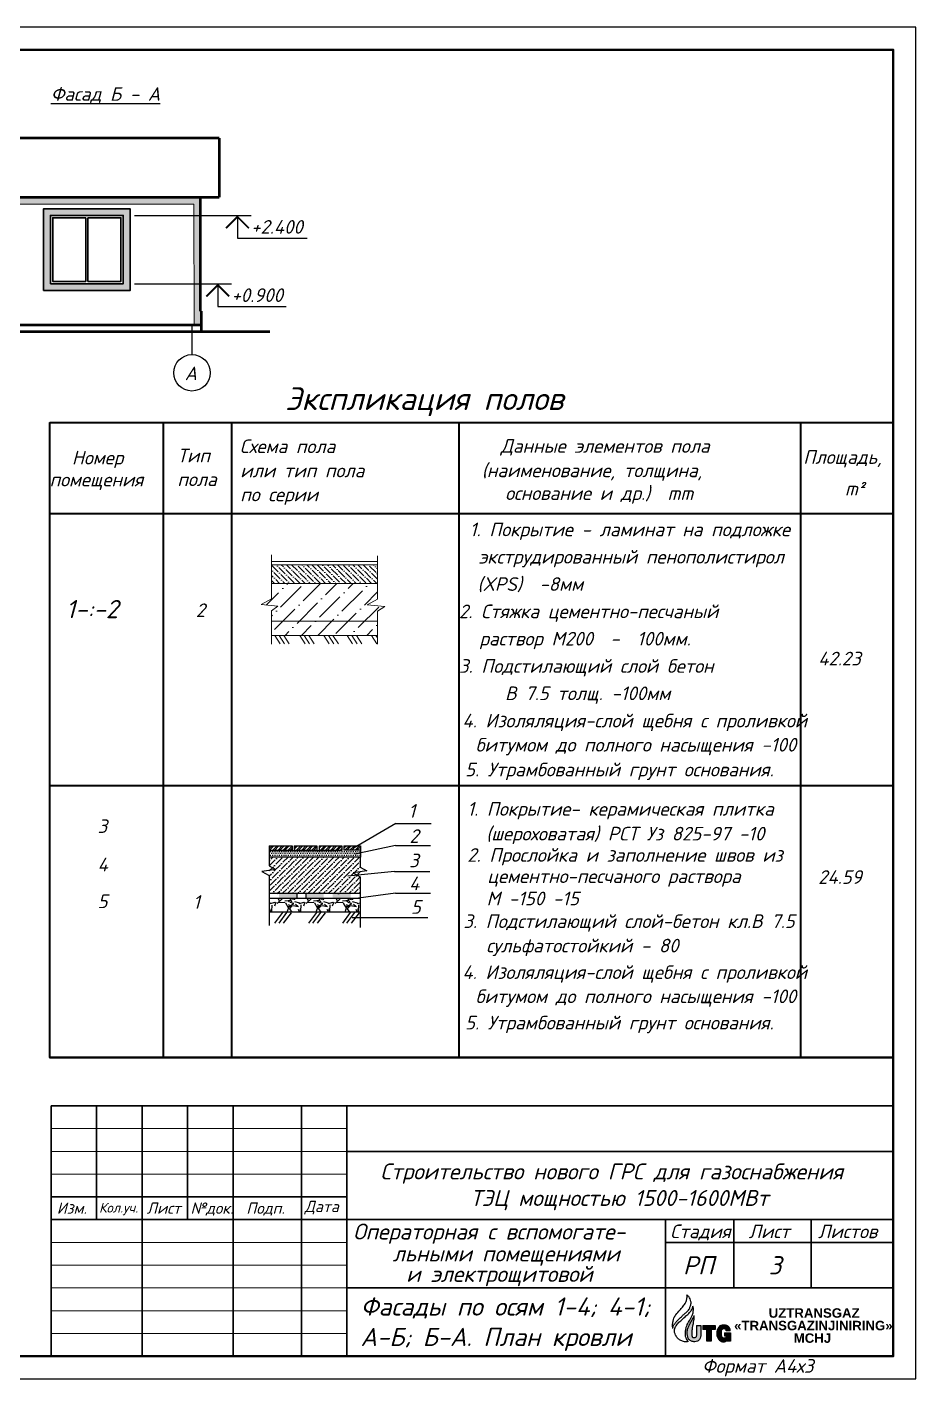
# Model space of a CAD drawing. Extents: x 108150 to 142535, y -18867 to -9422.
# Drawn here: x 135006.1 to 135201.3, y -16848.3 to -16551.3 of the extents above; entities that cross this region are included whole.
import ezdxf
from ezdxf.enums import TextEntityAlignment as Align

# ---------------------------------------------------------------- set-up
doc = ezdxf.new("R2010")
doc.units = 0
doc.header["$MEASUREMENT"] = 0
doc.layers.add('12321', color=7, linetype='Continuous')
doc.layers.add('PDF2_Text', color=5, linetype='Continuous')
for name, color, linetype, lineweight in [('SNOVNOY', 3, 'Continuous', 70), ('Выносные', 8, 'Continuous', 15), ('осн', 3, 'Continuous', 70), ('Размер', 8, 'Continuous', 30), ('Текст', 2, 'Continuous', 15)]:
    doc.layers.add(name, color=color, linetype=linetype, lineweight=lineweight)
doc.styles.add('PDF Arial', font='arial.ttf')
doc.styles.add('ГОСТ -3', font='isocpeui.ttf', dxfattribs={"height": 3})
doc.styles.add('ГОСТ2.5', font='isocpeur.ttf', dxfattribs={"oblique": 15, "height": 2.5})

msp = doc.modelspace()

# ---------------------------------------------------------------- hatches: boundary and pattern name
at = {"lineweight": 13}
h = msp.add_hatch(dxfattribs=at)
h.set_pattern_fill('ANSI36', scale=0.25, angle=90, style=0)
h.set_pattern_definition([(135, (132799.0811, -19110.0225), (-1.54348152, 0.4209495), [1.984375, -0.396875, 0, -0.396875])])
h.paths.add_polyline_path([(135083.0601, -16669.4594), (135059.7754, -16669.4594), (135059.7754, -16673.5893), (135083.0601, -16673.5893)])
h = msp.add_hatch(dxfattribs=at)
h.set_pattern_fill('ANSI36', scale=0.8, style=0)
h.set_pattern_definition([(45, (130960.5023, -19882.0147), (1.3470384, 4.9391409), [6.35, -1.27, 0, -1.27])])
h.paths.add_polyline_path([(135083.0601, -16673.5893), (135059.7754, -16673.5893), (135059.7754, -16676.973), (135057.4822, -16678.207), (135061.1866, -16678.5596), (135059.7754, -16679.6174), (135059.7754, -16684.9694), (135083.0601, -16684.9694), (135083.0601, -16679.6764), (135084.6477, -16678.6187), (135080.7669, -16678.2661), (135083.0601, -16677.032)])
at = {"linetype": 'Continuous', "lineweight": 25}
h = msp.add_hatch(dxfattribs=at)
h.set_pattern_fill('STEEL', scale=0.25, style=0)
h.set_pattern_definition([(45, (133217.4053, -17600.8593), (-0.561266, 0.561266), []), (45, (133217.4053, -17600.4624), (-0.561266, 0.561266), [])])
h.paths.add_polyline_path([(135064.2807, -16732.2093), (135064.2807, -16731.2093), (135059.2807, -16731.2093), (135059.2807, -16732.2093)])
h = msp.add_hatch(dxfattribs=at)
h.set_pattern_fill('DOTS', scale=0.25, style=0)
h.set_pattern_definition([(0, (133024.7898, -17514.3022), (0.1984375, 0.396875), [0, -0.396875])])
h.paths.add_polyline_path([(135079.3217, -16732.2093), (135074.3217, -16732.2093), (135071.2807, -16732.2093), (135071.0671, -16732.2093), (135066.2807, -16732.2093), (135064.2807, -16732.2093), (135059.2807, -16732.2093), (135059.2807, -16733.7093), (135079.3217, -16733.7093)])
h = msp.add_hatch(dxfattribs=at)
h.set_pattern_fill('STEEL', scale=0.25, style=0)
h.set_pattern_definition([(45, (133215.8809, -17600.8593), (-0.561266, 0.561266), []), (45, (133215.8809, -17600.4624), (-0.561266, 0.561266), [])])
h.paths.add_polyline_path([(135069.5428, -16732.2093), (135069.7564, -16732.2093), (135069.7564, -16731.2093), (135064.7564, -16731.2093), (135064.7564, -16732.2093), (135066.7288, -16732.2093)])
h = msp.add_hatch(dxfattribs=at)
h.set_pattern_fill('STEEL', scale=0.25, style=0)
h.set_pattern_definition([(45, (133214.3792, -17600.8593), (-0.561266, 0.561266), []), (45, (133214.3792, -17600.4624), (-0.561266, 0.561266), [])])
h.paths.add_polyline_path([(135070.2546, -16731.2093), (135070.2546, -16732.2093), (135075.2546, -16732.2093), (135075.2546, -16731.2093)])
h = msp.add_hatch(dxfattribs=at)
h.set_pattern_fill('ANSI36', scale=0.25, style=0)
h.set_pattern_definition([(45, (133217.4053, -17600.8593), (0.4209495, 1.54348152), [1.984375, -0.396875, 0, -0.396875])])
h.paths.add_polyline_path([(135059.2807, -16733.7093), (135059.2807, -16741.7093), (135079.2807, -16741.7093), (135079.2807, -16733.7093)])
h = msp.add_hatch(color=7, dxfattribs=at)
h.paths.add_polyline_path([(135065.3651, -16741.7093), (135061.4296, -16741.7093), (135061.4296, -16742.807), (135065.3651, -16742.807)])
h.paths.add_polyline_path([(135071.2683, -16741.7093), (135067.3328, -16741.7093), (135067.3328, -16742.807), (135071.2683, -16742.807)])
h.paths.add_polyline_path([(135077.1714, -16741.7093), (135073.236, -16741.7093), (135073.236, -16742.807), (135077.1714, -16742.807)])
h = msp.add_hatch(dxfattribs=at)
h.set_pattern_fill('GRAVEL', scale=0.25, style=0)
h.set_pattern_definition([(228.0128, (129971.60685, -16647.4135), (-50.800043165, -57.150070224), [0.8543025, -84.57625]), (184.9697, (129971.03535, -16648.0485), (76.200123265, 6.349955188), [1.4660125, -145.135]), (132.5104, (129969.57485, -16648.1755), (63.499953796, -69.85006823), [1.033705, -102.33675]), (267.2737, (129967.09835, -16649.763), (6.349972427, 126.999959133), [1.3350125, -132.166]), (292.8337, (129967.03485, -16651.0965), (-31.750090139, 76.200043325), [1.309085, -129.5995]), (357.2737, (129967.54285, -16652.303), (-126.999959133, 6.349972427), [1.3350125, -132.166]), (37.6942, (129968.87635, -16652.36651), (-82.550052153, -63.499943392), [1.765485, -174.78275]), (72.2553, (129970.27335, -16651.28701), (44.450088914, 139.700040515), [1.6668, -165.01325]), (121.4296, (129970.78135, -16649.6995), (-50.800013088, 82.5499029), [1.3395325, -132.61375]), (175.2364, (129970.08285, -16648.5565), (69.84994513, -6.349940407), [1.5292825, -74.93475]), (222.3974, (129968.55885, -16648.42951), (-76.200002293, -69.8499091266), [1.977695, -195.792]), (138.8141, (129973.38485, -16649.8265), (-44.449971686, 38.09994139), [0.6750125, -66.8265]), (171.4692, (129972.87685, -16649.382), (82.549873989, -12.700032), [1.284205, -127.1365]), (225, (129971.607, -16649.1915), (-9e-16, -6.3499957), [0.8980225, -8.082225]), (203.1986, (129971.16235, -16648.4295), (31.75010706, 12.70005569), [0.4836025, -47.8765]), (291.8014, (129970.7179, -16648.62), (-6.35000445, 19.05001227), [0.683915, -33.512]), (30.9638, (129970.9719, -16649.255), (19.04997989, 12.7000099), [1.1108, -35.91575]), (161.5651, (129971.9244, -16648.6835), (12.7000058, -6.34999056), [0.8032175, -19.27725]), (16.3895, (129967.03485, -16648.62), (63.500035035, 19.049960375), [1.12522, -111.397]), (70.3462, (129968.11435, -16648.3025), (-25.39992922, -69.84990122), [0.9439975, -93.4555]), (293.1986, (129971.92435, -16647.4135), (-12.70005569, 31.75010706), [0.9672, -47.393]), (343.6105, (129972.30535, -16648.3025), (-63.500035035, 19.049960375), [1.12522, -111.397]), (339.444, (129967.03485, -16652.557), (-31.75003941, 12.69998459), [1.0850875, -53.16925]), (294.7751, (129968.05085, -16652.938), (-31.74992601, 69.849967565), [0.90918, -90.009]), (66.8014, (129971.98785, -16653.7635), (12.70005569, 31.75010706), [0.9672, -47.393]), (17.354, (129972.36885, -16652.8745), (-82.550004455, -25.39996169), [1.0644575, -105.381]), (69.444, (129968.87635, -16653.7635), (-12.69998459, -31.75003941), [0.542545, -53.712]), (101.3099, (129971.6069, -16653.7635), (-6.34996866, 25.39991865), [0.3237875, -32.055]), (165.9638, (129971.5434, -16653.446), (19.0500134, -6.349989), [1.309085, -24.872625]), (186.009, (129970.27335, -16653.1285), (63.49990636, 6.349985171), [1.2131675, -120.1035]), (303.6901, (129970.9719, -16649.8265), (-6.3500022, 12.69998775), [0.91581, -21.97945]), (353.1572, (129971.47985, -16650.58851), (107.950044642, -12.700056879), [1.5988925, -158.29]), (60.9454, (129973.06735, -16650.779), (-25.399940915, -44.44989403), [0.65377, -64.7235]), (90, (129973.385, -16650.2075), (-6.35, 6.35), [0.381, -5.969]), (120.2564, (129970.14635, -16652.938), (25.399946167, -44.44997758), [0.8821675, -87.33475]), (48.0128, (129969.70185, -16652.176), (50.800043165, 57.150070224), [1.7086075, -83.722]), (0, (129970.845, -16650.906), (6.35, 6.35), [1.651, -4.699]), (325.3048, (129972.49585, -16650.906), (-63.499889977, 44.450004226), [1.004025, -99.39825]), (254.0546, (129973.32135, -16651.4775), (-6.3500162, -25.40006051), [0.9245725, -45.30425]), (207.646, (129973.06735, -16652.3665), (-120.649957623, -63.500039937), [1.5053625, -149.03125]), (175.4261, (129971.73385, -16653.06501), (-82.550019012, 6.349969278), [1.5925725, -157.6645]), (175.4261, (129971.73385, -16653.06501), (-82.550019012, 6.349969278), [1.5925725, -157.6645])])
h.paths.add_polyline_path([(135059.2529, -16742.807), (135059.2529, -16745.807), (135079.2529, -16745.807), (135079.2529, -16742.807)])
at = {"layer": '12321', "lineweight": 25, "ltscale": 2}
h = msp.add_hatch(color=170, dxfattribs=at)
h.dxf.hatch_style = 1
edge = h.paths.add_edge_path()
edge.add_line((135154.0677, -16836.5667), (135153.1125, -16836.5667))
edge.add_line((135153.1125, -16836.5667), (135153.1125, -16838.7818))
edge.add_spline(control_points=[(135153.1125, -16838.7818), (135153.0996, -16838.8928), (135153.0794, -16839.0664), (135152.9137, -16839.2786), (135152.7011, -16839.3199), (135152.4852, -16839.3342), (135152.3294, -16839.2021), (135152.2367, -16839.0142), (135152.1981, -16838.7895), (135152.2024, -16838.4137), (135152.1851, -16837.9475), (135152.2252, -16837.432), (135152.2858, -16836.9256), (135152.4118, -16836.4451), (135152.4809, -16835.8408), (135152.6451, -16835.1804), (135152.6355, -16834.6603), (135152.6304, -16834.3834)], knot_values=[0, 0, 0, 0, 0.32175029, 0.50372886, 0.7413174, 0.93122956, 1.11213119, 1.29654799, 1.53988838, 1.77020295, 2.39711599, 2.90378622, 3.28253457, 3.88886889, 4.35336348, 5.06194669, 5.86905617, 5.86905617, 5.86905617, 5.86905617], degree=3, periodic=0)
edge.add_spline(control_points=[(135152.6304, -16834.3834), (135152.6207, -16834.4046), (135152.5177, -16834.6284), (135152.2721, -16835.1363), (135151.8672, -16835.8724), (135151.4653, -16836.6462), (135151.1182, -16837.4146), (135151.1055, -16837.9521), (135151.099, -16838.2275)], knot_values=[0, 0, 0, 0, 0.06833028, 0.72117683, 1.65163806, 2.52459263, 3.28438922, 4.0823675, 4.0823675, 4.0823675, 4.0823675], degree=3, periodic=0)
edge.add_spline(control_points=[(135151.099, -16838.2275), (135151.1027, -16838.302), (135151.117, -16838.5864), (135151.1732, -16839.0781), (135151.4393, -16839.6813), (135152.0277, -16840.0638), (135152.7016, -16840.1987), (135153.3649, -16840.0737), (135153.8554, -16839.6816), (135154.0378, -16839.1915), (135154.0596, -16838.886), (135154.0677, -16838.7731)], knot_values=[0, 0, 0, 0, 0.2184505, 0.83381126, 1.44661398, 2.07318585, 2.80467327, 3.4162574, 3.99187545, 4.55748986, 4.88904194, 4.88904194, 4.88904194, 4.88904194], degree=3, periodic=0)
edge.add_line((135154.0677, -16838.7731), (135154.0677, -16836.5667))
h = msp.add_hatch(color=170, dxfattribs=at)
h.dxf.hatch_style = 1
h.paths.add_polyline_path([(135156.3768, -16837.4906), (135157.269, -16837.4906), (135157.269, -16836.5667), (135154.5657, -16836.5667), (135154.5657, -16837.4906), (135155.4047, -16837.4906), (135155.4047, -16840.0477), (135156.3768, -16840.0477)])
h = msp.add_hatch(color=170, dxfattribs=at)
h.dxf.hatch_style = 1
edge = h.paths.add_edge_path()
edge.add_spline(control_points=[(135160.5558, -16837.7794), (135160.5518, -16837.6935), (135160.5436, -16837.5146), (135160.464, -16837.2443), (135160.3229, -16836.9938), (135160.1528, -16836.8301), (135159.9883, -16836.7138), (135159.8424, -16836.6181), (135159.6401, -16836.5621), (135159.4171, -16836.5021), (135159.1085, -16836.5039), (135158.7209, -16836.4868), (135158.2637, -16836.6508), (135157.9206, -16837.0498), (135157.7012, -16837.5077), (135157.5873, -16838.1072), (135157.5683, -16838.66), (135157.6939, -16839.1596), (135157.9015, -16839.497), (135158.1459, -16839.8775), (135158.5178, -16840.0707), (135158.8389, -16840.1614), (135159.0751, -16840.1896), (135159.3127, -16840.1729), (135159.5284, -16840.0883), (135159.7067, -16839.9715), (135159.8286, -16839.892), (135159.8783, -16839.8595)], knot_values=[0, 0, 0, 0, 0.25111067, 0.5227896, 0.81665353, 1.0828984, 1.20521301, 1.40771753, 1.58789185, 1.81639069, 2.08087123, 2.48608788, 2.94981708, 3.44112246, 3.985778, 4.42046793, 5.22027539, 5.58514014, 5.90745935, 6.37746939, 6.88525477, 7.08490717, 7.35582828, 7.57743803, 7.77434882, 8.02634128, 8.20040993, 8.20040993, 8.20040993, 8.20040993], degree=3, periodic=0)
edge.add_line((135159.8783, -16839.8595), (135159.8783, -16840.0407))
edge.add_line((135159.8783, -16840.0407), (135160.6031, -16840.0407))
edge.add_line((135160.6031, -16840.0407), (135160.6031, -16838.1942))
edge.add_line((135160.6031, -16838.1942), (135159.2983, -16838.1942))
edge.add_line((135159.2983, -16838.1942), (135159.2983, -16838.8632))
edge.add_line((135159.2983, -16838.8632), (135159.7029, -16838.8632))
edge.add_spline(control_points=[(135159.7029, -16838.8632), (135159.7073, -16838.9276), (135159.7159, -16839.0561), (135159.6097, -16839.2201), (135159.4314, -16839.3347), (135159.2137, -16839.3274), (135158.9608, -16839.3339), (135158.7201, -16839.1801), (135158.5966, -16838.8892), (135158.5474, -16838.5619), (135158.561, -16838.2051), (135158.5608, -16837.8913), (135158.6048, -16837.624), (135158.7308, -16837.4216), (135158.9649, -16837.2958), (135159.2341, -16837.2903), (135159.4782, -16837.3993), (135159.6423, -16837.5755), (135159.6456, -16837.723), (135159.6468, -16837.7794)], knot_values=[0, 0, 0, 0, 0.18476977, 0.36821541, 0.54027769, 0.78268383, 0.98616211, 1.27703997, 1.54700192, 1.88874392, 2.2406241, 2.58982635, 2.80813824, 3.0254609, 3.2613069, 3.55693344, 3.77661183, 4.03780399, 4.19947695, 4.19947695, 4.19947695, 4.19947695], degree=3, periodic=0)
edge.add_line((135159.6468, -16837.7794), (135160.5558, -16837.7794))
at = {"layer": 'Размер', "linetype": 'Continuous', "lineweight": 0}
h = msp.add_hatch(color=5, dxfattribs=at)
h.dxf.hatch_style = 1
h.paths.add_polyline_path([(135044.2103, -16588.7356), (134994.2103, -16588.7356), (134994.2103, -16616.7356), (134995.7103, -16616.7356), (134995.7103, -16590.2356), (135042.7156, -16590.2356), (135042.8103, -16616.7356), (135044.2103, -16616.7356)])
h = msp.add_hatch(color=5, dxfattribs=at)
h.dxf.hatch_style = 1
h.paths.add_polyline_path([(135028.7103, -16591.2356), (135009.7103, -16591.2356), (135009.7103, -16609.2356), (135028.7103, -16609.2356)])
h.paths.add_polyline_path([(135027.2103, -16592.7356), (135027.2103, -16607.7356), (135011.2103, -16607.7356), (135011.2103, -16592.7356)], flags=16)
h.paths.add_polyline_path([(135011.7103, -16593.2356), (135018.9603, -16593.2356), (135018.9603, -16607.2356), (135011.7103, -16607.2356)], flags=0)
h.paths.add_polyline_path([(135019.4603, -16593.2356), (135026.7103, -16593.2356), (135026.7103, -16607.2356), (135019.4603, -16607.2356)], flags=0)

# ---------------------------------------------------------------- linework, layer by layer
at = {"color": 7, "lineweight": 50}
for p, q in [((135048.3103, -16575.7356, -754.4947), (134990.1103, -16575.7356, -754.4947)), ((135048.3103, -16575.7356, -754.4947), (135048.3103, -16588.7356, -754.4947)), ((134990.1103, -16588.7356, -754.4947), (135048.3103, -16588.7356, -754.4947)), ((135044.2103, -16613.7356, -754.4947), (135044.2103, -16588.7356, -754.4947)), ((135044.2103, -16613.7356, -754.4947), (135044.3103, -16613.7356, -754.4947)), ((135044.3103, -16613.7356, -754.4947), (135044.3103, -16618.2356, -754.4947)), ((134994.1103, -16616.7356, -754.4947), (135044.3103, -16616.7356, -754.4947)), ((134977.0602, -16618.2356, -754.4947), (135059.3919, -16618.2356, -754.4947))]:
    msp.add_line(p, q, dxfattribs=at)
at = {"color": 7, "lineweight": 30}
for p, q in [((135018.9603, -16607.2356, -754.4947), (135018.9603, -16593.2356, -754.4947)), ((135019.4603, -16607.2356, -754.4947), (135019.4603, -16593.2356, -754.4947))]:
    msp.add_line(p, q, dxfattribs=at)
at = {"color": 7, "lineweight": 25}
for p, q in [((135029.7103, -16592.7356, -754.4947), (135055.3037, -16592.7356, -754.4947)), ((135029.7103, -16607.7356, -754.4947), (135050.9799, -16607.7356, -754.4947)), ((135011.0339, -16638.2047, -754.4947), (135196.3475, -16638.2047, -754.4947)), ((135011.0465, -16638.2047, -754.4947), (135196.3475, -16638.2047, -754.4947)), ((135196.2969, -16638.148, -754.4947), (135196.2969, -16777.7107, -754.4947))]:
    msp.add_line(p, q, dxfattribs=at)
at = {"color": 7, "lineweight": 25, "ltscale": 0.1}
msp.add_line((135042.3103, -16616.7356, -754.4947), (135042.3103, -16623.2951, -754.4947), dxfattribs=at)
at = {"color": 7, "lineweight": 35}
for p, q in [((135011.0339, -16638.2047, -754.4947), (135011.0339, -16777.7107, -754.4947)), ((135011.0339, -16638.2047, -754.4947), (135011.0339, -16777.7107, -754.4947)), ((135035.9567, -16638.2047, -754.4947), (135035.9567, -16777.7107, -754.4947)), ((135050.9567, -16638.2047, -754.4947), (135050.9567, -16777.7107, -754.4947)), ((135100.9567, -16638.2047, -754.4947), (135100.9567, -16777.7107, -754.4947)), ((135175.9567, -16638.2047, -754.4947), (135175.9567, -16777.7107, -754.4947)), ((135011.0339, -16658.2047, -754.4947), (135196.3475, -16658.2047, -754.4947)), ((135011.0339, -16717.9577, -754.4947), (135196.3475, -16717.9577, -754.4947)), ((135011.0339, -16777.7107, -754.4947), (135196.3475, -16777.7107, -754.4947))]:
    msp.add_line(p, q, dxfattribs=at)
at = {"color": 7, "lineweight": 13}
for p, q in [((135059.7754, -16667.3046, 48449.1401), (135059.7754, -16676.973, 48449.1401)), ((135083.0601, -16667.5191, 48449.1401), (135083.0601, -16677.032, 48449.1401)), ((135059.7754, -16668.7594, 48449.1401), (135083.0601, -16668.7594, 48449.1401)), ((135059.7754, -16669.4594, 48449.1401), (135083.0601, -16669.4594, 48449.1401)), ((135059.7754, -16669.4594, 48449.1401), (135083.0601, -16669.4594, 48449.1401)), ((135059.7754, -16673.5893, 48449.1401), (135083.0601, -16673.5893, 48449.1401)), ((135059.7754, -16676.973, 48449.1401), (135057.4822, -16678.207, 48449.1401)), ((135057.4822, -16678.207, 48449.1401), (135061.1866, -16678.5596, 48449.1401)), ((135061.1866, -16678.5596, 48449.1401), (135059.7754, -16679.6174, 48449.1401)), ((135083.0601, -16677.032, 48449.1401), (135080.7669, -16678.2661, 48449.1401)), ((135080.7669, -16678.2661, 48449.1401), (135084.6477, -16678.6187, 48449.1401)), ((135084.6477, -16678.6187, 48449.1401), (135083.0601, -16679.6764, 48449.1401)), ((135059.7754, -16679.6174, 48449.1401), (135059.7754, -16686.8824, 48449.1401)), ((135059.7754, -16681.849, 48449.1401), (135083.0601, -16681.849, 48449.1401)), ((135083.0601, -16679.6764, 48449.1401), (135083.0601, -16686.9387, 48449.1401)), ((135059.7754, -16684.9694, 48449.1401), (135083.0601, -16684.9694, 48449.1401))]:
    msp.add_line(p, q, dxfattribs=at)
at = {"color": 7, "linetype": 'Continuous', "lineweight": 25}
for p, q in [((135087.1041, -16726.3259, -754.4947), (135077.9249, -16731.6712, -754.4947)), ((135087.1041, -16726.3259, -754.4947), (135094.8538, -16726.3259, -754.4947)), ((135059.2807, -16731.2093, -754.4947), (135064.2807, -16731.2093, -754.4947)), ((135059.2807, -16731.2093, -754.4947), (135059.2807, -16732.2093, -754.4947)), ((135059.2807, -16732.2093, -754.4947), (135074.3217, -16732.2093, -754.4947)), ((135064.2807, -16732.2093, -754.4947), (135059.2807, -16732.2093, -754.4947)), ((135059.2807, -16732.2093, -754.4947), (135059.2807, -16733.7093, -754.4947)), ((135064.2807, -16732.2093, -754.4947), (135060.2532, -16732.2093, -754.4947)), ((135064.2807, -16731.2093, -754.4947), (135064.2807, -16732.2093, -754.4947)), ((135064.2807, -16732.2093, -754.4947), (135066.2807, -16732.2093, -754.4947)), ((135064.7564, -16731.2093, -754.4947), (135064.7564, -16732.2093, -754.4947)), ((135064.7564, -16731.2093, -754.4947), (135069.7564, -16731.2093, -754.4947)), ((135066.7288, -16732.2093, -754.4947), (135064.7564, -16732.2093, -754.4947)), ((135069.5428, -16732.2093, -754.4947), (135064.7564, -16732.2093, -754.4947)), ((135069.7564, -16732.2093, -754.4947), (135069.5428, -16732.2093, -754.4947)), ((135069.7564, -16731.2093, -754.4947), (135069.7564, -16732.2093, -754.4947)), ((135070.2546, -16731.2093, -754.4947), (135075.2546, -16731.2093, -754.4947)), ((135075.2546, -16732.2093, -754.4947), (135070.2546, -16732.2093, -754.4947)), ((135070.2573, -16731.2093, -754.4947), (135070.2573, -16732.2093, -754.4947)), ((135075.2546, -16731.2093, -754.4947), (135075.2546, -16732.2093, -754.4947)), ((135075.6866, -16731.6637, -754.4947), (135076.1668, -16731.1835, -754.4947)), ((135075.6866, -16731.1835, -754.4947), (135079.3217, -16731.1835, -754.4947)), ((135075.6866, -16731.2668, -754.4947), (135075.7699, -16731.1835, -754.4947)), ((135079.3217, -16732.1835, -754.4947), (135075.6866, -16732.1835, -754.4947)), ((135075.6893, -16731.1835, -754.4947), (135075.6893, -16732.1835, -754.4947)), ((135075.8925, -16732.1835, -754.4947), (135076.8925, -16731.1835, -754.4947)), ((135076.2893, -16732.1835, -754.4947), (135077.2893, -16731.1835, -754.4947)), ((135077.015, -16732.1835, -754.4947), (135078.015, -16731.1835, -754.4947)), ((135077.4119, -16732.1835, -754.4947), (135078.4119, -16731.1835, -754.4947)), ((135086.9845, -16731.1692, -754.4947), (135078.0765, -16733.0674, -754.4947)), ((135078.1375, -16732.1835, -754.4947), (135079.1375, -16731.1835, -754.4947)), ((135078.5344, -16732.1835, -754.4947), (135079.3217, -16731.3962, -754.4947)), ((135079.3217, -16731.1835, -754.4947), (135079.3217, -16733.7093, -754.4947)), ((135086.9845, -16731.1692, -754.4947), (135094.7342, -16731.1692, -754.4947)), ((135079.3217, -16733.7093, -754.4947), (135059.2807, -16733.7093, -754.4947)), ((135059.2807, -16733.7093, -754.4947), (135059.2807, -16735.5867, -754.4947)), ((135059.2807, -16735.5867, -754.4947), (135060.7532, -16736.403, -754.4947)), ((135079.2807, -16733.7093, -754.4947), (135079.2807, -16735.8913, -754.4947)), ((135079.2807, -16735.8913, -754.4947), (135080.7532, -16736.7077, -754.4947)), ((135060.7532, -16736.403, -754.4947), (135057.6807, -16736.856, -754.4947)), ((135057.6807, -16736.856, -754.4947), (135059.2807, -16737.7327, -754.4947)), ((135059.2807, -16737.7327, -754.4947), (135059.2807, -16748.7202, -754.4947)), ((135086.7854, -16736.8366, -754.4947), (135076.5464, -16737.8532, -754.4947)), ((135080.7532, -16736.7077, -754.4947), (135077.6807, -16737.1606, -754.4947)), ((135077.6807, -16737.1606, -754.4947), (135079.2807, -16738.0373, -754.4947)), ((135079.2807, -16738.0373, -754.4947), (135079.2807, -16749.1853, -754.4947)), ((135086.7854, -16736.8366, -754.4947), (135094.5351, -16736.8366, -754.4947)), ((135079.2807, -16741.7093, -754.4947), (135059.2807, -16741.7093, -754.4947)), ((135079.2807, -16741.7093, -754.4947), (135059.2807, -16741.7093, -754.4947)), ((135065.3651, -16741.7093, -754.4947), (135065.3651, -16742.807, -754.4947)), ((135067.3328, -16741.7093, -754.4947), (135067.3328, -16742.807, -754.4947)), ((135086.989, -16741.5786, -754.4947), (135076.6647, -16742.9941, -754.4947)), ((135086.989, -16741.5786, -754.4947), (135094.7387, -16741.5786, -754.4947)), ((135079.2529, -16742.807, -754.4947), (135059.2529, -16742.807, -754.4947)), ((135079.2529, -16745.807, -754.4947), (135059.2529, -16745.807, -754.4947)), ((135062.179, -16745.8949, -754.4947), (135060.4399, -16748.2157, -754.4947)), ((135063.1041, -16745.8843, -754.4947), (135061.365, -16748.2051, -754.4947)), ((135064.1129, -16745.9053, -754.4947), (135062.3738, -16748.2261, -754.4947)), ((135069.6343, -16745.8949, -754.4947), (135067.8952, -16748.2157, -754.4947)), ((135070.5594, -16745.8843, -754.4947), (135068.8203, -16748.2051, -754.4947)), ((135071.5682, -16745.9053, -754.4947), (135069.8291, -16748.2261, -754.4947)), ((135077.0896, -16745.8949, -754.4947), (135075.3505, -16748.2157, -754.4947)), ((135078.0147, -16745.8843, -754.4947), (135076.2756, -16748.2051, -754.4947)), ((135079.0235, -16745.9053, -754.4947), (135077.2844, -16748.2261, -754.4947)), ((135077.4627, -16746.9275, -754.4947), (135094.1274, -16746.9275, -754.4947))]:
    msp.add_line(p, q, dxfattribs=at)
at = {"color": 7, "lineweight": 30, "ltscale": 100}
for p, q in [((135011.3475, -16788.334, -754.4947), (135196.3475, -16788.334, -754.4947)), ((135011.3475, -16788.334, -754.4947), (135011.3475, -16843.334, -754.4947)), ((135021.3475, -16788.334, -754.4947), (135021.3475, -16813.334, -754.4947)), ((135031.3475, -16788.334, -754.4947), (135031.3475, -16843.334, -754.4947)), ((135041.3475, -16788.334, -754.4947), (135041.3475, -16813.334, -754.4947)), ((135051.3475, -16788.334, -754.4947), (135051.3475, -16843.334, -754.4947)), ((135066.3475, -16788.334, -754.4947), (135066.3475, -16843.334, -754.4947)), ((135076.3475, -16788.334, -754.4947), (135076.3475, -16843.334, -754.4947)), ((135076.3475, -16798.334, -754.4947), (135196.3475, -16798.334, -754.4947)), ((135011.3475, -16808.334, -754.4947), (135076.3475, -16808.334, -754.4947)), ((135011.3475, -16813.334, -754.4947), (135076.3475, -16813.334, -754.4947)), ((135076.3475, -16813.334, -754.4947), (135196.3475, -16813.334, -754.4947)), ((135146.3475, -16813.334, -754.4947), (135146.3475, -16843.334, -754.4947)), ((135161.3475, -16813.334, -754.4947), (135161.3475, -16828.334, -754.4947)), ((135178.3475, -16813.334, -754.4947), (135178.3475, -16828.334, -754.4947)), ((135146.3475, -16818.334, -754.4947), (135196.3475, -16818.334, -754.4947)), ((135076.3475, -16828.334, -754.4947), (135196.3475, -16828.334, -754.4947))]:
    msp.add_line(p, q, dxfattribs=at)
at = {"color": 0, "lineweight": -3, "elevation": -754.4947}
msp.add_lwpolyline([(134571.3475, -16848.334), (135201.3475, -16848.334), (135201.3475, -16551.334), (134571.3475, -16551.334)], close=True, dxfattribs=at)
at = {"color": 7, "lineweight": 40, "elevation": -754.4947}
msp.add_lwpolyline([(134591.3475, -16843.334), (135196.3475, -16843.334), (135196.3475, -16556.334), (134591.3475, -16556.334)], close=True, dxfattribs=at)
at = {"color": 5, "linetype": 'Continuous', "lineweight": 0, "elevation": -754.4947}
msp.add_lwpolyline([(134995.7103, -16616.7356), (134995.7103, -16590.2356), (135042.7156, -16590.2356), (135042.8103, -16616.7409)], dxfattribs=at)
at = {"color": 5, "lineweight": 30, "elevation": -754.4947}
msp.add_lwpolyline([(135009.7103, -16609.2356), (135028.7103, -16609.2356), (135028.7103, -16591.2356), (135009.7103, -16591.2356)], close=True, dxfattribs=at)
at = {"color": 7, "lineweight": 30, "elevation": -754.4947}
msp.add_lwpolyline([(135011.2103, -16607.7356), (135027.2103, -16607.7356), (135027.2103, -16592.7356), (135011.2103, -16592.7356)], close=True, dxfattribs=at)
for points in [[(135018.9603, -16607.2356), (135011.7103, -16607.2356), (135011.7103, -16593.2356), (135018.9603, -16593.2356)], [(135019.4603, -16593.2356), (135026.7103, -16593.2356), (135026.7103, -16607.2356), (135019.4603, -16607.2356)]]:
    msp.add_lwpolyline(points, dxfattribs=at)
at = {"color": 7, "lineweight": 25, "elevation": -754.4947}
for points in [[(135049.8037, -16595.5184, 0.4, 0.4, 0), (135052.3037, -16593.0184, 0.4, 0.4, 0), (135054.8037, -16595.5184, 0.4, 0.4, 0)], [(135045.4799, -16610.5184, 0.4, 0.4, 0), (135047.9799, -16608.0184, 0.4, 0.4, 0), (135050.4799, -16610.5184, 0.4, 0.4, 0)]]:
    msp.add_lwpolyline(points, format="xyseb", dxfattribs=at)
for points in [[(135052.3037, -16592.7356), (135052.3037, -16597.7356), (135067.6242, -16597.7356)], [(135047.9799, -16607.7356), (135047.9799, -16612.7356), (135062.9913, -16612.7356)]]:
    msp.add_lwpolyline(points, dxfattribs=at)
at = {"color": 7, "lineweight": 35, "elevation": -754.4947}
msp.add_lwpolyline([(135011.0465, -16638.2047), (135196.2969, -16638.2047), (135196.2969, -16777.7107), (135011.0465, -16777.7107)], close=True, dxfattribs=at)
msp.add_lwpolyline([(135011.0465, -16638.2047), (135196.2969, -16638.2047), (135196.2969, -16777.7107), (135011.0465, -16777.7107)], close=True, dxfattribs=at)
at = {"color": 7, "lineweight": 13, "elevation": 48449.1401}
for points in [[(135060.4785, -16684.9694), (135061.659, -16686.8547)], [(135061.4785, -16684.9694), (135062.659, -16686.8547)], [(135062.4785, -16684.9694), (135063.659, -16686.8547)], [(135065.9678, -16684.9694), (135067.1482, -16686.8547)], [(135066.9678, -16684.9694), (135068.1482, -16686.8547)], [(135067.9678, -16684.9694), (135069.1482, -16686.8547)], [(135071.2799, -16684.9694), (135072.4604, -16686.8547)], [(135072.2799, -16684.9694), (135073.4604, -16686.8547)], [(135073.2799, -16684.9694), (135074.4604, -16686.8547)], [(135076.415, -16684.9694), (135077.5954, -16686.8547)], [(135077.415, -16684.9694), (135078.5954, -16686.8547)], [(135078.415, -16684.9694), (135079.5954, -16686.8547)], [(135081.7271, -16684.9694), (135082.9076, -16686.8547)], [(135082.7271, -16684.9694), (135083.0601, -16685.5012)]]:
    msp.add_lwpolyline(points, dxfattribs=at)
at = {"color": 7, "lineweight": 25, "ltscale": 0.1}
msp.add_circle((135042.3103, -16627.2951, -754.4947), 4, dxfattribs=at)
at = {"layer": '12321', "color": 170, "lineweight": 25, "ltscale": 2}
for p, q in [((135153.1125, -16836.5667, -754.4947), (135154.0677, -16836.5667, -754.4947)), ((135153.1125, -16836.5667, -754.4947), (135153.1125, -16838.7818, -754.4947)), ((135154.0677, -16836.5667, -754.4947), (135154.0677, -16838.7731, -754.4947)), ((135154.5657, -16836.5667, -754.4947), (135157.269, -16836.5667, -754.4947)), ((135154.5657, -16836.5667, -754.4947), (135154.5657, -16837.4906, -754.4947)), ((135157.269, -16836.5667, -754.4947), (135157.269, -16837.4906, -754.4947)), ((135155.4047, -16837.4906, -754.4947), (135154.5657, -16837.4906, -754.4947)), ((135155.4047, -16840.0477, -754.4947), (135155.4047, -16837.4906, -754.4947)), ((135157.269, -16837.4906, -754.4947), (135156.3768, -16837.4906, -754.4947)), ((135156.3768, -16837.4906, -754.4947), (135156.3768, -16840.0477, -754.4947)), ((135159.2983, -16838.1942, -754.4947), (135160.6031, -16838.1942, -754.4947)), ((135159.2983, -16838.1942, -754.4947), (135159.2983, -16838.8632, -754.4947)), ((135159.2983, -16838.8632, -754.4947), (135159.7029, -16838.8632, -754.4947)), ((135160.5558, -16837.7794, -754.4947), (135159.6468, -16837.7794, -754.4947)), ((135159.8783, -16840.0407, -754.4947), (135159.8783, -16839.8595, -754.4947)), ((135160.6031, -16838.1942, -754.4947), (135160.6031, -16840.0407, -754.4947)), ((135156.3768, -16840.0477, -754.4947), (135155.4047, -16840.0477, -754.4947)), ((135160.6031, -16840.0407, -754.4947), (135159.8783, -16840.0407, -754.4947))]:
    msp.add_line(p, q, dxfattribs=at)
at = {"layer": '12321', "color": 150, "lineweight": 25, "ltscale": 2}
for points in [[(135147.9472, -16837.2282, -754.4947), (135147.8814, -16836.4745, -754.4947), (135148.003, -16835.6167, -754.4947), (135148.1517, -16834.9885, -754.4947), (135148.6248, -16834.2455, -754.4947), (135149.4633, -16833.2099, -754.4947), (135150.0311, -16832.5539, -754.4947), (135150.3825, -16832.1148, -754.4947), (135150.619, -16831.7636, -754.4947), (135150.9135, -16831.1127, -754.4947), (135150.9937, -16830.8002, -754.4947), (135151.0522, -16830.3484, -754.4947), (135151.0571, -16830.0056, -754.4947), (135151.0433, -16829.822, -754.4947)], [(135147.9472, -16837.2282, -754.4947), (135148.1165, -16836.5979, -754.4947), (135148.4339, -16836.0987, -754.4947), (135148.9756, -16835.4727, -754.4947), (135149.8173, -16834.6584, -754.4947), (135150.3791, -16834.1578, -754.4947), (135150.9747, -16833.6369, -754.4947), (135151.4954, -16833.0332, -754.4947), (135151.767, -16832.4451, -754.4947), (135151.8836, -16832.0595, -754.4947), (135151.906, -16831.2823, -754.4947), (135151.7196, -16830.7212, -754.4947), (135151.4398, -16830.2512, -754.4947), (135151.1794, -16829.9814, -754.4947), (135151.0433, -16829.822, -754.4947)]]:
    msp.add_spline(points, degree=3, dxfattribs=at)
at = {"layer": '12321', "color": 82, "lineweight": 25, "ltscale": 2, "true_color": 0x41c20a}
for points in [[(135151.3352, -16840.1394, -754.4947), (135150.4767, -16840.1426, -754.4947), (135149.7177, -16839.9012, -754.4947), (135149.1166, -16839.4906, -754.4947), (135148.6372, -16838.8846, -754.4947), (135148.5396, -16838.7026, -754.4947), (135148.3363, -16838.1054, -754.4947), (135148.3114, -16837.504, -754.4947), (135148.4384, -16837.0386, -754.4947), (135148.932, -16836.2593, -754.4947), (135149.6644, -16835.5437, -754.4947), (135150.617, -16834.6626, -754.4947), (135151.4337, -16833.9594, -754.4947), (135151.7763, -16833.5632, -754.4947), (135152.1714, -16832.9475, -754.4947), (135152.2818, -16832.6263, -754.4947), (135152.3454, -16832.3281, -754.4947)], [(135151.3352, -16840.1394, -754.4947), (135150.854, -16839.333, -754.4947), (135150.7048, -16838.703, -754.4947), (135150.7386, -16837.7339, -754.4947), (135150.901, -16836.9819, -754.4947), (135151.1185, -16836.3653, -754.4947), (135151.6601, -16835.4087, -754.4947), (135151.9522, -16834.8599, -754.4947), (135152.2691, -16834.1884, -754.4947), (135152.3703, -16833.8046, -754.4947), (135152.4307, -16833.335, -754.4947), (135152.4546, -16832.93, -754.4947), (135152.4271, -16832.6037, -754.4947), (135152.3454, -16832.3281, -754.4947)]]:
    msp.add_spline(points, degree=3, dxfattribs=at)
at = {"layer": '12321', "color": 170, "lineweight": 25, "ltscale": 2}
for points in [[(135151.099, -16838.2275, -754.4947), (135151.1736, -16837.4132, -754.4947), (135151.4541, -16836.687, -754.4947), (135151.8616, -16835.8907, -754.4947), (135152.309, -16835.0488, -754.4947), (135152.6011, -16834.447, -754.4947), (135152.6304, -16834.3834, -754.4947)], [(135153.1125, -16838.7818, -754.4947), (135153.0361, -16839.1026, -754.4947), (135152.9163, -16839.2454, -754.4947), (135152.6837, -16839.3173, -754.4947), (135152.4893, -16839.309, -754.4947), (135152.3419, -16839.1966, -754.4947), (135152.2531, -16839.0298, -754.4947), (135152.2052, -16838.7851, -754.4947), (135152.1998, -16838.5491, -754.4947), (135152.1972, -16837.9068, -754.4947), (135152.2327, -16837.3888, -754.4947), (135152.2833, -16837.004, -754.4947), (135152.4076, -16836.3953, -754.4947), (135152.4795, -16835.9248, -754.4947), (135152.6073, -16835.2101, -754.4947), (135152.6304, -16834.3834, -754.4947)], [(135160.5558, -16837.7794, -754.4947), (135160.534, -16837.523, -754.4947), (135160.4567, -16837.2556, -754.4947), (135160.3059, -16836.9949, -754.4947), (135160.1116, -16836.8034, -754.4947), (135160.0101, -16836.7299, -754.4947), (135159.8315, -16836.6244, -754.4947), (135159.6561, -16836.5667, -754.4947), (135159.4277, -16836.5149, -754.4947), (135159.157, -16836.5018, -754.4947), (135158.742, -16836.5133, -754.4947), (135158.2971, -16836.6803, -754.4947), (135157.9514, -16837.0462, -754.4947), (135157.7106, -16837.5497, -754.4947), (135157.6187, -16837.9855, -754.4947), (135157.6161, -16838.805, -754.4947), (135157.7159, -16839.1653, -754.4947), (135157.8761, -16839.4541, -754.4947), (135158.1677, -16839.8374, -754.4947), (135158.6196, -16840.0953, -754.4947), (135158.8166, -16840.1504, -754.4947), (135159.0925, -16840.1819, -754.4947), (135159.3185, -16840.1603, -754.4947), (135159.5076, -16840.0899, -754.4947), (135159.729, -16839.957, -754.4947), (135159.8783, -16839.8595, -754.4947)], [(135154.0677, -16838.7731, -754.4947), (135154.0313, -16839.1109, -754.4947), (135153.8129, -16839.6477, -754.4947), (135153.3566, -16840.0214, -754.4947), (135152.744, -16840.1537, -754.4947), (135152.009, -16840.0071, -754.4947), (135151.4843, -16839.6371, -754.4947), (135151.2055, -16839.0745, -754.4947), (135151.1114, -16838.451, -754.4947), (135151.099, -16838.2275, -754.4947)], [(135159.6468, -16837.7794, -754.4947), (135159.6278, -16837.6148, -754.4947), (135159.4592, -16837.4069, -754.4947), (135159.2538, -16837.3148, -754.4947), (135158.951, -16837.3227, -754.4947), (135158.7404, -16837.4411, -754.4947), (135158.6192, -16837.628, -754.4947), (135158.5729, -16837.8468, -754.4947), (135158.5587, -16838.2043, -754.4947), (135158.5587, -16838.5649, -754.4947), (135158.6166, -16838.9102, -754.4947), (135158.7404, -16839.1576, -754.4947), (135158.9932, -16839.3155, -754.4947), (135159.2012, -16839.3296, -754.4947), (135159.4485, -16839.3067, -754.4947), (135159.5979, -16839.213, -754.4947), (135159.6955, -16839.0524, -754.4947), (135159.7029, -16838.8632, -754.4947)]]:
    msp.add_spline(points, degree=3, dxfattribs=at)
at = {"layer": 'Выносные', "color": 7}
for p, q in [((135011.3475, -16793.334, -754.4947), (135076.3475, -16793.334, -754.4947)), ((135011.3475, -16798.334, -754.4947), (135076.3475, -16798.334, -754.4947)), ((135011.3475, -16803.334, -754.4947), (135076.3475, -16803.334, -754.4947)), ((135011.3475, -16818.334, -754.4947), (135076.3475, -16818.334, -754.4947)), ((135011.3475, -16823.334, -754.4947), (135076.3475, -16823.334, -754.4947)), ((135011.3475, -16828.334, -754.4947), (135076.3475, -16828.334, -754.4947)), ((135011.3475, -16833.334, -754.4947), (135076.3475, -16833.334, -754.4947)), ((135011.3475, -16838.334, -754.4947), (135076.3475, -16838.334, -754.4947))]:
    msp.add_line(p, q, dxfattribs=at)

# ---------------------------------------------------------------- texts
at = {"color": 7, "style": 'ГОСТ -3'}
for s, height, p in [('%%UФасад Б - А', 3, (135011.3126, -16567.5338, -754.4947)), ('Экспликация полов', 5, (135062.7731, -16635.4677, -754.4947))]:
    msp.add_text(s, height=height, dxfattribs=at).set_placement(p)
at = {"color": 7, "lineweight": 25, "style": 'ГОСТ -3'}
for s, p in [('+2.400', (135055.3037, -16596.7356, -754.4947)), ('+0.900', (135050.9799, -16611.7356, -754.4947)), ('Схема пола', (135052.8168, -16644.9378, -754.4947)), ('Данные элементов пола', (135110.099, -16644.8692, -754.4947)), ('Номер', (135015.9217, -16647.432, -754.4947)), ('Тип', (135039.0997, -16646.9622, -754.4947)), ('Площадь,', (135176.5779, -16647.3003, -754.4947)), ('или тип пола', (135052.9028, -16650.2574, -754.4947)), ('(наименование, толщина, ', (135105.9618, -16650.2225, -754.4947)), ('помещения', (135011.0339, -16652.2474, -754.4947)), ('пола', (135039.0997, -16652.1811, -754.4947)), ('основание и др.)  mm', (135111.1231, -16655.2351, -754.4947)), ('m²', (135185.7519, -16654.2381, -754.4947)), ('по серии', (135052.9028, -16655.5208, -754.4947))]:
    msp.add_text(s, height=3, dxfattribs=at).set_placement(p)
at = {"color": 7, "linetype": 'Continuous', "lineweight": 25, "style": 'ГОСТ -3'}
for s, height, p in [('А', 3, (135040.7019, -16628.9165, -754.4947)), ('1. Покрытие - ламинат на подложке', 3, (135103.3199, -16663.2047, -754.4947)), ('экструдированный пенополистирол', 3, (135105.2596, -16669.2047, -754.4947)), ('(XPS)  -8мм', 3, (135105.0188, -16675.2047, -754.4947)), ('1-:-2', 4, (135014.6287, -16681.2015, -754.4947)), ('2. Стяжка цементно-песчаный ', 3, (135100.9567, -16681.2047, -754.4947)), ('раствор М200  -  100мм.', 3, (135105.4491, -16687.2047, -754.4947)), ('3. Подстилающий слой бетон ', 3, (135100.9567, -16693.2047, -754.4947)), ('42.23', 3, (135179.8809, -16691.5768, -754.4947)), ('В 7.5 толщ. -100мм', 3, (135111.0708, -16699.2047, -754.4947)), ('4. Изоляляция-слой щебня с проливкой', 3, (135101.7213, -16705.2047, -754.4947)), ('битумом до полного насыщения -100', 3, (135104.6007, -16710.5088, -754.4947)), ('5. Утрамбованный грунт основания.', 3, (135102.2912, -16715.9526, -754.4947)), ('1', 3, (135089.8628, -16725.0181, -754.4947)), ('1. Покрытие- керамическая плитка ', 3, (135102.7835, -16724.5922, -754.4947)), ('3', 3, (135021.5712, -16728.3927, -754.4947)), ('(шероховатая) РСТ Уз 825-97 -10 ', 3, (135106.9309, -16730.0395, -754.4947)), ('2', 3, (135090.0771, -16730.5674, -754.4947)), ('3', 3, (135090.0007, -16735.9312, -754.4947)), ('2. Прослойка и заполнение швов из', 3, (135102.7835, -16734.721, -754.4947)), ('4', 3, (135021.5712, -16736.8145, -754.4947)), ('4', 3, (135090.0007, -16740.9734, -754.4947)), ('цементно-песчаного раствора ', 3, (135107.1908, -16739.3838, -754.4947)), ('М -150 -15 ', 3, (135107.0275, -16744.2803, -754.4947)), ('5', 3, (135021.5712, -16744.8987, -754.4947)), ('1', 3, (135042.5392, -16745.0398, -754.4947)), ('5', 3, (135090.3921, -16746.1482, -754.4947)), ('3. Подстилающий слой-бетон кл.В 7.5 ', 3, (135101.9144, -16749.2695, -754.4947)), ('сульфатостойкий - 80', 3, (135106.9675, -16754.6289, -754.4947)), ('4. Изоляляция-слой щебня с проливкой', 3, (135101.7213, -16760.4674, -754.4947)), ('битумом до полного насыщения -100', 3, (135104.6007, -16765.7715, -754.4947)), ('5. Утрамбованный грунт основания.', 3, (135102.2912, -16771.5571, -754.4947))]:
    msp.add_text(s, height=height, dxfattribs=at).set_placement(p)
at = {"color": 7, "lineweight": 13, "style": 'ГОСТ -3'}
msp.add_text('2', height=3, dxfattribs=at).set_placement((135043.1481, -16680.9571, 48449.1401))
at = {"color": 0, "linetype": 'Continuous', "lineweight": 25, "style": 'ГОСТ -3'}
msp.add_text('24.59', height=3, dxfattribs=at).set_placement((135184.6496, -16738.0663, -754.4947), align=Align.MIDDLE)
at = {"layer": 'PDF2_Text', "lineweight": 25, "char_height": 2.07708, "attachment_point": 7, "style": 'PDF Arial'}
for s, insert in [('{\\fArial|b1|i0|c204|p34;UZTRANSGAZ}', (135168.996, -16834.9105, -754.4947)), ('{\\fArial|b1|i0|c204|p34;«TRANSGAZINJINIRING»}', (135161.3977, -16837.6662, -754.4947)), ('{\\fArial|b1|i0|c204|p34;MCHJ}', (135174.4953, -16840.4219, -754.4947))]:
    msp.add_mtext(s, dxfattribs=dict(at, insert=insert))
at = {"layer": 'SNOVNOY', "color": 0, "insert": (135083.5816, -16800.994, -754.4947), "char_height": 3.5, "width": 108.046652, "attachment_point": 1}
msp.add_mtext('\\pi0.10079;{\\fISOCPEUR|b0|i1|c204|p34;Строительство нового ГРС для газоснабжения \\P\\pi19.88905;ТЭЦ мощностью 1500-1600МВт}', dxfattribs=at)
at = {"layer": 'осн', "color": 0, "attachment_point": 1}
for s, insert, char_height, width in [('{\\fISOCPEUR|b0|i1|c204|p34;\\H1.167x;\\W1;Изм.}', (135012.6125, -16809.5595, -754.4947), 2.1384, 8.867642), ('{\\fISOCPEUR|b0|i1|c204|p34;\\H1.167x;\\W1;Кол.уч.}', (135021.8969, -16809.6486, -754.4947), 1.828332, 10.067026), ('{\\fISOCPEUR|b0|i1|c204|p34;\\H1.167x;\\W1;Лист}', (135032.3447, -16809.5595, -754.4947), 2.1384, 8.967948), ('{\\fISOCPEUR|b0|i1|c204|p34;\\H1.167x;\\W1;№док.}', (135041.9925, -16809.5595, -754.4947), 2.1384, 10.82739), ('{\\fISOCPEUR|b0|i1|c204|p34;\\H1.167x;\\W1;Подп.}', (135054.2339, -16809.5595, -754.4947), 2.1384, 12.497236), ('{\\fISOCPEUR|b0|i1|c204|p34;\\H1.167x;\\W1;Дата}', (135067.0499, -16809.1902, -754.4947), 2.1384, 12.787965), ('{\\fISOCPEUR|b0|i1|c204|p34;\\W1;Стадия}', (135147.3593, -16814.4084, -754.4947), 3, 14.081712), ('{\\fISOCPEUR|b0|i1|c204|p34;\\W1;Лист}', (135164.5834, -16814.4084, -754.4947), 3, 14.081712), ('{\\fISOCPEUR|b0|i1|c204|p34;\\W1;Листов}', (135179.8259, -16814.4084, -754.4947), 3, 14.081712)]:
    msp.add_mtext(s, dxfattribs=dict(at, insert=insert, char_height=char_height, width=width))
at = {"layer": 'Текст', "color": 0, "attachment_point": 1, "style": 'ГОСТ2.5'}
for s, insert, char_height, width in [('Операторная с вспомогате-', (135077.7166, -16814.2008, -754.4947), 3.5, 68.50384), ('льными помещениями ', (135086.3913, -16819.0285, -754.4947), 3.5, 68.875124), ('РП', (135150.1686, -16821.3606, -754.4947), 4, 8.161037), ('3', (135168.9878, -16821.3606, -754.4947), 4, 8.161037), ('и электрощитовой', (135089.3575, -16823.5111, -754.4947), 3.5, 68.800878), ('Фасады по осям 1-4; 4-1; А-Б; Б-А. План кровли ', (135079.3362, -16830.4242, -754.4947), 4, 68.316129)]:
    msp.add_mtext(s, dxfattribs=dict(at, insert=insert, char_height=char_height, width=width))
at = {"layer": 'Текст', "color": 7, "insert": (135154.3665, -16843.9728, -754.4947), "char_height": 3, "width": 33.544274, "attachment_point": 1, "style": 'ГОСТ2.5'}
msp.add_mtext('Формат А4х3', dxfattribs=at)

doc.saveas('drawing.dxf')
